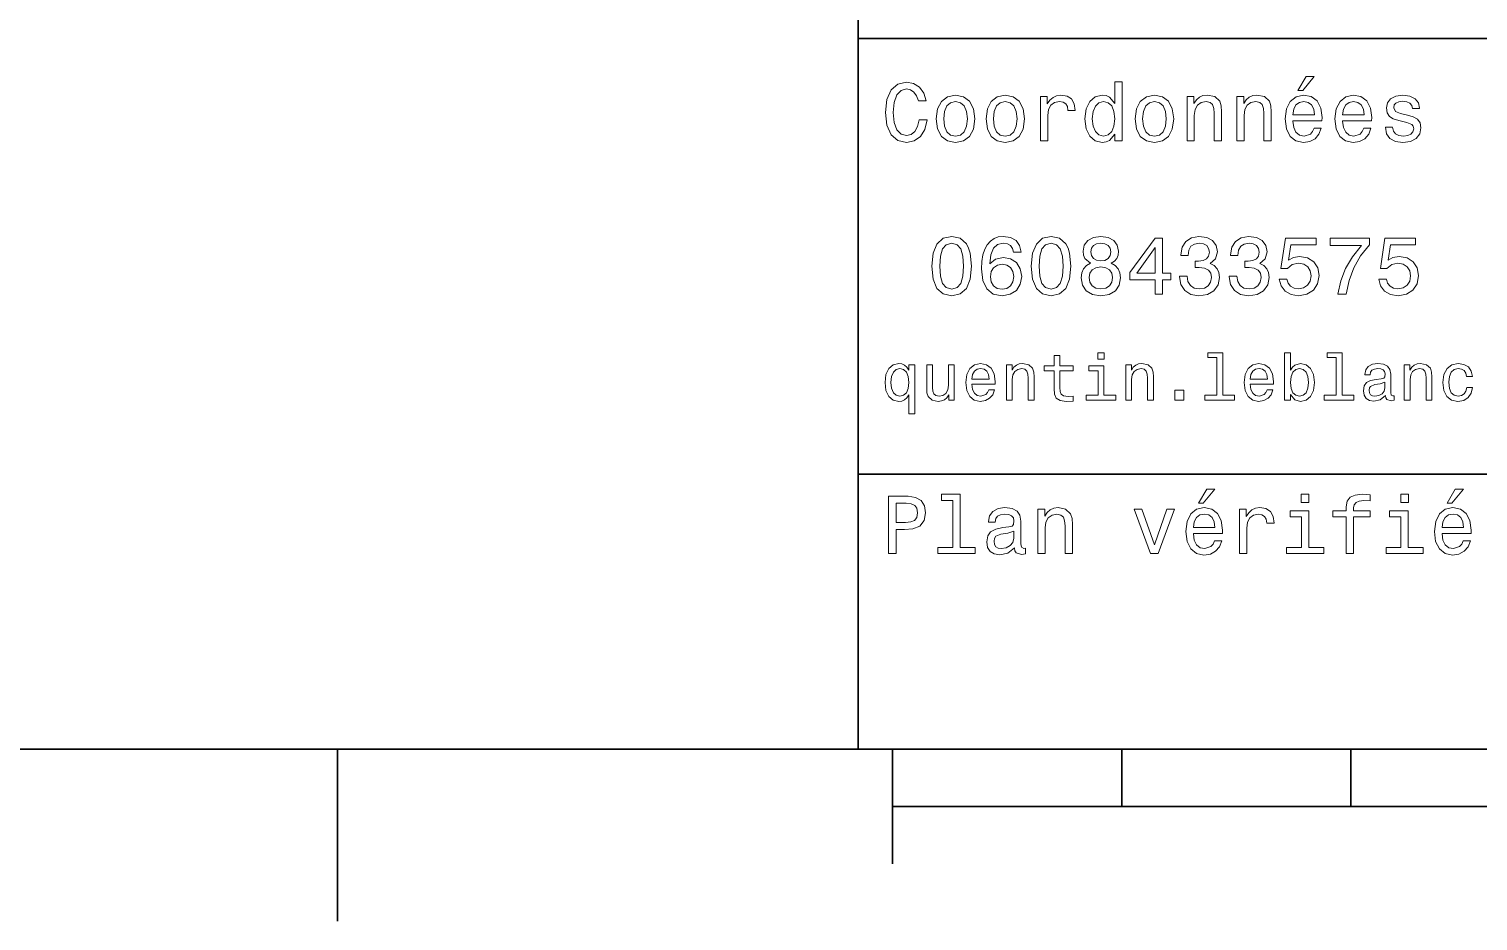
# Model space of a CAD drawing. Extents: x 0 to 297, y 0 to 210.
# Drawn here: x 60.8 to 124, y 2.5 to 41.4 of the extents above; entities that cross this region are included whole.
import ezdxf

# ---------------------------------------------------------------- set-up
doc = ezdxf.new("R2010")
doc.units = 0

msp = doc.modelspace()

# ---------------------------------------------------------------- linework, layer by layer
at = {"color": 7, "lineweight": 35}
for p, q in [((97, 10), (97, 70)), ((97, 41), (162, 41)), ((97, 22), (162, 22)), ((10, 10), (287, 10)), ((97, 10), (287, 10)), ((98.5, 7.5), (198.5, 7.5))]:
    msp.add_line(p, q, dxfattribs=at)
at = {"color": 7, "lineweight": 35, "ltscale": 0.1875}
msp.add_line((74.300003, 10), (74.300003, 2.5), dxfattribs=at)
at = {"color": 7, "lineweight": 35, "ltscale": 0.125}
msp.add_line((98.5, 10), (98.5, 5), dxfattribs=at)
at = {"color": 7, "lineweight": 35, "ltscale": 0.0625}
for p, q in [((108.5, 10), (108.5, 7.5)), ((118.5, 10), (118.5, 7.5))]:
    msp.add_line(p, q, dxfattribs=at)
at = {"color": 7, "lineweight": 13}
for points in [[(116.184441, 38.728386), (116.396973, 38.728386), (116.897697, 39.340778), (116.54467, 39.340778)], [(99.66787, 37.460373), (99.595818, 37.15778), (99.476944, 36.941643), (99.311241, 36.808357), (99.116714, 36.765129), (98.882568, 36.829971), (98.698845, 37.024494), (98.57637, 37.341499), (98.536743, 37.780979), (98.57637, 38.216858), (98.695244, 38.537464), (98.87896, 38.731987), (99.116714, 38.80043), (99.289627, 38.764408), (99.437317, 38.663544), (99.552597, 38.501442), (99.631844, 38.278099), (99.97406, 38.278099), (99.865997, 38.620316), (99.678673, 38.879681), (99.422913, 39.041786), (99.116714, 39.099422), (98.734871, 39.009365), (98.443085, 38.757202), (98.25576, 38.342937), (98.190926, 37.780979), (98.25576, 37.219021), (98.443085, 36.804756), (98.734871, 36.548992), (99.116714, 36.462536), (99.451729, 36.530979), (99.721901, 36.721901), (99.912827, 37.035301), (100.013687, 37.460373)], [(108.201729, 36.829971), (108.201729, 36.530979), (108.51873, 36.530979), (108.51873, 39.117435), (108.20533, 39.117435), (108.20533, 38.170029), (107.963974, 38.443802), (107.816284, 38.508644), (107.646973, 38.533859), (107.340775, 38.461815), (107.103027, 38.260086), (106.948128, 37.935879), (106.894089, 37.5), (106.948128, 37.064121), (107.103027, 36.736309), (107.340775, 36.530979), (107.646973, 36.462536), (107.816284, 36.487751), (107.967575, 36.552593)], [(100.413544, 37.496399), (100.471184, 37.056915), (100.636887, 36.732708), (100.899857, 36.530979), (101.252884, 36.462536), (101.602303, 36.530979), (101.865273, 36.729107), (102.030983, 37.053314), (102.092216, 37.496399), (102.030983, 37.935879), (101.865273, 38.263687), (101.602303, 38.461815), (101.252884, 38.533859), (100.899857, 38.461815), (100.636887, 38.260086), (100.471184, 37.935879)], [(100.737755, 37.5), (100.770172, 37.824207), (100.87104, 38.058357), (101.033142, 38.20245), (101.252884, 38.25288), (101.469017, 38.20245), (101.631126, 38.061958), (101.731987, 37.824207), (101.768013, 37.5), (101.731987, 37.172188), (101.631126, 36.934437), (101.469017, 36.790344), (101.252884, 36.743515), (101.033142, 36.790344), (100.87104, 36.934437), (100.770172, 37.172188)], [(102.58213, 37.496399), (102.639771, 37.056915), (102.805473, 36.732708), (103.068443, 36.530979), (103.421471, 36.462536), (103.770897, 36.530979), (104.033859, 36.729107), (104.19957, 37.053314), (104.260803, 37.496399), (104.19957, 37.935879), (104.033859, 38.263687), (103.770897, 38.461815), (103.421471, 38.533859), (103.068443, 38.461815), (102.805473, 38.260086), (102.639771, 37.935879)], [(102.906342, 37.5), (102.938759, 37.824207), (103.039627, 38.058357), (103.201729, 38.20245), (103.421471, 38.25288), (103.637611, 38.20245), (103.799713, 38.061958), (103.900574, 37.824207), (103.9366, 37.5), (103.900574, 37.172188), (103.799713, 36.934437), (103.637611, 36.790344), (103.421471, 36.743515), (103.201729, 36.790344), (103.039627, 36.934437), (102.938759, 37.172188)], [(104.963257, 36.530979), (105.280258, 36.530979), (105.280258, 37.636887), (105.312683, 37.903458), (105.409943, 38.094379), (105.568443, 38.209652), (105.780983, 38.249279), (105.939484, 38.224064), (106.058357, 38.152016), (106.130402, 38.029537), (106.155617, 37.863831), (106.476227, 37.863831), (106.432999, 38.155621), (106.314117, 38.364552), (106.115997, 38.490635), (105.845825, 38.533859), (105.662102, 38.505043), (105.503601, 38.432995), (105.363113, 38.310516), (105.251442, 38.144814), (105.251442, 38.465416), (104.963257, 38.465416)], [(107.701012, 38.249279), (107.909943, 38.198845), (108.068443, 38.058357), (108.162102, 37.824207), (108.198128, 37.5), (108.162102, 37.172188), (108.068443, 36.938038), (107.909943, 36.793949), (107.701012, 36.747116), (107.502884, 36.793949), (107.351585, 36.938038), (107.250717, 37.175793), (107.2183, 37.5), (107.250717, 37.820606), (107.351585, 38.054756), (107.502884, 38.198845)], [(109.087898, 37.496399), (109.145531, 37.056915), (109.311241, 36.732708), (109.574203, 36.530979), (109.927231, 36.462536), (110.276657, 36.530979), (110.539627, 36.729107), (110.70533, 37.053314), (110.766571, 37.496399), (110.70533, 37.935879), (110.539627, 38.263687), (110.276657, 38.461815), (109.927231, 38.533859), (109.574203, 38.461815), (109.311241, 38.260086), (109.145531, 37.935879)], [(109.412102, 37.5), (109.444527, 37.824207), (109.545387, 38.058357), (109.707489, 38.20245), (109.927231, 38.25288), (110.143372, 38.20245), (110.305473, 38.061958), (110.406342, 37.824207), (110.44236, 37.5), (110.406342, 37.172188), (110.305473, 36.934437), (110.143372, 36.790344), (109.927231, 36.743515), (109.707489, 36.790344), (109.545387, 36.934437), (109.444527, 37.172188)], [(111.350143, 36.530979), (111.667145, 36.530979), (111.667145, 37.647694), (111.69957, 37.903458), (111.804031, 38.090778), (111.966141, 38.206051), (112.182274, 38.249279), (112.355186, 38.213257), (112.463257, 38.115993), (112.517288, 37.953888), (112.535301, 37.737751), (112.535301, 36.530979), (112.852303, 36.530979), (112.852303, 37.802593), (112.837898, 38.058357), (112.773056, 38.270893), (112.560516, 38.465416), (112.229103, 38.533859), (112.045387, 38.508644), (111.890488, 38.440201), (111.757202, 38.324928), (111.65274, 38.170029), (111.65274, 38.465416), (111.350143, 38.465416)], [(113.51873, 36.530979), (113.835732, 36.530979), (113.835732, 37.647694), (113.868156, 37.903458), (113.972626, 38.090778), (114.134727, 38.206051), (114.350861, 38.249279), (114.523773, 38.213257), (114.631844, 38.115993), (114.685883, 37.953888), (114.703888, 37.737751), (114.703888, 36.530979), (115.020889, 36.530979), (115.020889, 37.802593), (115.006485, 38.058357), (114.941643, 38.270893), (114.729111, 38.465416), (114.39769, 38.533859), (114.213974, 38.508644), (114.059082, 38.440201), (113.925789, 38.324928), (113.821327, 38.170029), (113.821327, 38.465416), (113.51873, 38.465416)], [(115.964699, 37.406338), (117.232712, 37.406338), (117.236313, 37.554035), (117.178673, 37.9683), (117.020172, 38.278099), (116.768013, 38.465416), (116.432999, 38.533859), (116.105186, 38.461815), (115.853027, 38.260086), (115.690918, 37.932278), (115.633286, 37.5), (115.687317, 37.056915), (115.849426, 36.732708), (116.097984, 36.530979), (116.422188, 36.462536), (116.703171, 36.509365), (116.933716, 36.631844), (117.103027, 36.826366), (117.200287, 37.085735), (116.886887, 37.085735), (116.822044, 36.941643), (116.728386, 36.833572), (116.461815, 36.747116), (116.256485, 36.786743), (116.101585, 36.912823), (116.000717, 37.118156), (115.964699, 37.395531)], [(115.964699, 37.672909), (116.004318, 37.921471), (116.101585, 38.105186), (116.249283, 38.216858), (116.443802, 38.256485), (116.634727, 38.216858), (116.782425, 38.105186), (116.872482, 37.921471), (116.9049, 37.672909)], [(118.133286, 37.406338), (119.401299, 37.406338), (119.4049, 37.554035), (119.34726, 37.9683), (119.188766, 38.278099), (118.9366, 38.465416), (118.601585, 38.533859), (118.273773, 38.461815), (118.021614, 38.260086), (117.859512, 37.932278), (117.801872, 37.5), (117.855911, 37.056915), (118.018013, 36.732708), (118.266571, 36.530979), (118.590775, 36.462536), (118.871758, 36.509365), (119.10231, 36.631844), (119.271614, 36.826366), (119.368881, 37.085735), (119.055481, 37.085735), (118.990631, 36.941643), (118.896973, 36.833572), (118.630402, 36.747116), (118.425072, 36.786743), (118.270172, 36.912823), (118.169312, 37.118156), (118.133286, 37.395531)], [(118.133286, 37.672909), (118.172913, 37.921471), (118.270172, 38.105186), (118.41787, 38.216858), (118.612396, 38.256485), (118.803314, 38.216858), (118.951012, 38.105186), (119.041069, 37.921471), (119.073486, 37.672909)], [(120.971901, 37.658501), (120.66571, 37.730545), (120.438766, 37.8134), (120.363113, 37.982708), (120.384727, 38.101585), (120.460373, 38.188038), (120.582855, 38.242073), (120.759369, 38.263687), (120.92868, 38.242073), (121.061966, 38.177231), (121.148415, 38.079971), (121.184441, 37.950287), (121.49424, 37.950287), (121.49424, 37.957493), (121.440201, 38.191643), (121.292511, 38.375359), (121.061966, 38.490635), (120.759369, 38.533859), (120.453171, 38.490635), (120.229828, 38.371758), (120.08934, 38.195244), (120.046112, 37.971901), (120.078529, 37.755764), (120.179398, 37.604465), (120.3451, 37.496399), (120.586456, 37.42075), (120.939484, 37.334293), (121.155624, 37.244236), (121.213257, 37.172188), (121.234871, 37.064121), (121.202454, 36.930836), (121.115997, 36.829971), (120.97551, 36.765129), (120.788185, 36.743515), (120.590057, 36.765129), (120.445969, 36.840778), (120.348709, 36.963257), (120.309082, 37.132565), (120.002884, 37.132565), (120.053314, 36.844379), (120.201012, 36.635445), (120.435158, 36.509365), (120.759369, 36.462536), (121.097984, 36.509365), (121.346542, 36.635445), (121.497841, 36.837173), (121.551872, 37.100143), (121.512253, 37.327087), (121.400574, 37.481987), (121.216858, 37.582851)], [(100.216141, 31.071325), (100.270172, 30.505762), (100.439484, 30.102304), (100.709656, 29.857347), (101.084297, 29.778097), (101.45533, 29.857347), (101.725502, 30.102304), (101.891212, 30.505762), (101.948845, 31.071325), (101.891212, 31.633286), (101.822769, 31.856628), (101.725502, 32.040344), (101.45533, 32.285301), (101.084297, 32.368156), (100.709656, 32.285301), (100.439484, 32.036743), (100.270172, 31.633286)], [(104.117432, 31.676512), (104.048988, 31.9683), (103.890488, 32.184437), (103.645531, 32.321323), (103.328529, 32.368156), (103.115997, 32.342937), (102.932274, 32.274494), (102.770172, 32.162823), (102.633286, 32.004322), (102.525215, 31.806194), (102.445969, 31.56484), (102.395531, 31.280258), (102.381126, 30.959654), (102.438759, 30.448126), (102.615273, 30.077089), (102.899857, 29.853746), (103.288902, 29.778097), (103.638329, 29.842939), (103.9049, 30.012247), (104.077812, 30.278818), (104.139046, 30.617435), (104.077812, 30.959654), (103.912102, 31.222622), (103.656342, 31.388329), (103.33934, 31.445965), (102.997116, 31.373919), (102.741356, 31.168587), (102.795387, 31.56484), (102.91066, 31.849422), (103.087173, 32.01873), (103.33213, 32.076366), (103.512245, 32.04755), (103.649132, 31.971901), (103.739197, 31.845821), (103.786026, 31.676512)], [(104.553314, 31.071325), (104.607346, 30.505762), (104.776657, 30.102304), (105.046829, 29.857347), (105.421471, 29.778097), (105.792511, 29.857347), (106.062683, 30.102304), (106.228386, 30.505762), (106.286026, 31.071325), (106.228386, 31.633286), (106.159943, 31.856628), (106.062683, 32.040344), (105.792511, 32.285301), (105.421471, 32.368156), (105.046829, 32.285301), (104.776657, 32.036743), (104.607346, 31.633286)], [(107.143372, 31.197405), (106.959656, 31.09654), (106.833572, 30.956051), (106.754326, 30.779539), (106.729111, 30.567001), (106.786743, 30.246397), (106.952454, 29.997837), (107.222626, 29.839336), (107.590057, 29.778097), (107.953888, 29.839336), (108.22406, 29.997837), (108.389771, 30.246397), (108.451012, 30.567001), (108.422188, 30.779539), (108.346542, 30.956051), (108.216858, 31.09654), (108.036743, 31.197405), (108.180832, 31.283861), (108.2817, 31.402737), (108.342941, 31.546829), (108.364555, 31.723343), (108.306915, 31.979107), (108.155617, 32.184437), (107.91066, 32.317722), (107.590057, 32.368156), (107.265854, 32.317722), (107.020897, 32.184437), (106.865997, 31.979107), (106.811958, 31.723343), (106.829971, 31.546829), (106.891212, 31.402737)], [(109.956772, 29.850143), (110.280983, 29.850143), (110.280983, 30.46974), (110.637611, 30.46974), (110.637611, 30.757925), (110.280983, 30.757925), (110.280983, 32.296108), (109.953171, 32.296108), (108.85807, 30.786743), (108.85807, 30.46974), (109.956772, 30.46974)], [(111.019455, 30.635447), (111.019455, 30.610229), (111.077087, 30.264408), (111.246399, 30.005043), (111.51297, 29.839336), (111.865997, 29.778097), (112.240631, 29.839336), (112.521614, 29.997837), (112.701729, 30.25), (112.766571, 30.574207), (112.737755, 30.786743), (112.658501, 30.959654), (112.528816, 31.092939), (112.355911, 31.190201), (112.590057, 31.384726), (112.672913, 31.694523), (112.618874, 31.975504), (112.463974, 32.188038), (112.211815, 32.321323), (111.865997, 32.368156), (111.541786, 32.310516), (111.293228, 32.152016), (111.131126, 31.899855), (111.077087, 31.56484), (111.077087, 31.539625), (111.397697, 31.539625), (111.426514, 31.770172), (111.520172, 31.935879), (111.671471, 32.036743), (111.884003, 32.072765), (112.071327, 32.043949), (112.208214, 31.9683), (112.291069, 31.845821), (112.323486, 31.680115), (112.291069, 31.503601), (112.204613, 31.384726), (112.053314, 31.312679), (111.847984, 31.291065), (111.707489, 31.294668), (111.707489, 31.010086), (111.884003, 31.01729), (112.110947, 30.984869), (112.280258, 30.898415), (112.381126, 30.757925), (112.417145, 30.574207), (112.377518, 30.365273), (112.273056, 30.210375), (112.107346, 30.113111), (111.887604, 30.08069), (111.66066, 30.116714), (111.494957, 30.224783), (111.390488, 30.397694), (111.350861, 30.635447)], [(113.188042, 30.635447), (113.188042, 30.610229), (113.245674, 30.264408), (113.414986, 30.005043), (113.681557, 29.839336), (114.034584, 29.778097), (114.409225, 29.839336), (114.690201, 29.997837), (114.870316, 30.25), (114.935158, 30.574207), (114.906342, 30.786743), (114.827087, 30.959654), (114.697403, 31.092939), (114.524498, 31.190201), (114.758644, 31.384726), (114.841499, 31.694523), (114.78746, 31.975504), (114.632568, 32.188038), (114.380402, 32.321323), (114.034584, 32.368156), (113.710373, 32.310516), (113.461815, 32.152016), (113.299713, 31.899855), (113.245674, 31.56484), (113.245674, 31.539625), (113.566284, 31.539625), (113.5951, 31.770172), (113.688759, 31.935879), (113.840057, 32.036743), (114.052597, 32.072765), (114.239914, 32.043949), (114.376801, 31.9683), (114.459656, 31.845821), (114.492073, 31.680115), (114.459656, 31.503601), (114.373199, 31.384726), (114.221901, 31.312679), (114.016571, 31.291065), (113.876083, 31.294668), (113.876083, 31.010086), (114.052597, 31.01729), (114.279541, 30.984869), (114.448845, 30.898415), (114.549713, 30.757925), (114.585732, 30.574207), (114.546112, 30.365273), (114.441643, 30.210375), (114.27594, 30.113111), (114.056198, 30.08069), (113.829254, 30.116714), (113.663544, 30.224783), (113.559074, 30.397694), (113.519455, 30.635447)], [(115.371033, 30.502161), (115.450287, 30.206772), (115.626801, 29.976225), (115.886169, 29.832132), (116.217575, 29.778097), (116.581413, 29.842939), (116.865997, 30.019451), (117.046112, 30.300432), (117.114555, 30.660662), (117.053314, 30.995676), (116.880402, 31.258644), (116.610229, 31.427954), (116.260803, 31.489193), (115.990631, 31.445965), (115.7817, 31.327089), (115.882568, 32.000721), (116.977661, 32.000721), (116.977661, 32.296108), (115.641212, 32.296108), (115.443085, 30.970461), (115.73127, 30.970461), (115.940201, 31.139769), (116.206772, 31.201008), (116.437317, 31.161383), (116.613831, 31.046108), (116.725502, 30.869596), (116.765129, 30.642651), (116.725502, 30.415705), (116.610229, 30.239193), (116.433716, 30.127522), (116.206772, 30.087896), (116.015854, 30.113111), (115.868156, 30.195965), (115.760086, 30.325647), (115.706055, 30.502161)], [(117.932281, 29.850143), (118.296112, 29.850143), (118.414986, 30.444523), (118.623917, 30.999279), (118.919312, 31.514408), (119.304756, 31.997118), (119.304756, 32.296108), (117.590057, 32.296108), (117.590057, 31.9683), (118.958939, 31.9683), (118.562683, 31.481987), (118.263687, 30.974062), (118.054756, 30.433718)], [(119.708214, 30.502161), (119.78746, 30.206772), (119.963974, 29.976225), (120.223343, 29.832132), (120.554756, 29.778097), (120.918587, 29.842939), (121.203171, 30.019451), (121.383286, 30.300432), (121.451729, 30.660662), (121.390488, 30.995676), (121.217583, 31.258644), (120.947403, 31.427954), (120.597984, 31.489193), (120.327812, 31.445965), (120.118881, 31.327089), (120.219742, 32.000721), (121.314842, 32.000721), (121.314842, 32.296108), (119.978386, 32.296108), (119.780258, 30.970461), (120.068443, 30.970461), (120.277374, 31.139769), (120.543945, 31.201008), (120.774498, 31.161383), (120.951012, 31.046108), (121.062683, 30.869596), (121.10231, 30.642651), (121.062683, 30.415705), (120.947403, 30.239193), (120.770897, 30.127522), (120.543945, 30.087896), (120.353027, 30.113111), (120.20533, 30.195965), (120.09726, 30.325647), (120.043228, 30.502161)], [(100.561958, 31.071325), (100.590775, 31.507204), (100.680832, 31.820604), (100.842941, 32.004322), (101.084297, 32.069164), (101.322044, 32.004322), (101.484146, 31.820604), (101.574211, 31.507204), (101.603027, 31.071325), (101.574211, 30.631844), (101.484146, 30.318443), (101.322044, 30.134726), (101.084297, 30.073486), (100.842941, 30.134726), (100.680832, 30.318443), (100.590775, 30.631844)], [(104.899139, 31.071325), (104.927956, 31.507204), (105.018013, 31.820604), (105.180115, 32.004322), (105.421471, 32.069164), (105.659225, 32.004322), (105.821327, 31.820604), (105.911385, 31.507204), (105.940201, 31.071325), (105.911385, 30.631844), (105.821327, 30.318443), (105.659225, 30.134726), (105.421471, 30.073486), (105.180115, 30.134726), (105.018013, 30.318443), (104.927956, 30.631844)], [(107.154182, 31.694523), (107.182999, 31.853025), (107.269455, 31.975504), (107.406342, 32.051151), (107.590057, 32.079971), (107.770172, 32.051151), (107.907059, 31.975504), (107.993515, 31.853025), (108.02594, 31.694523), (107.993515, 31.532419), (107.907059, 31.40634), (107.770172, 31.323486), (107.590057, 31.298271), (107.406342, 31.327089), (107.269455, 31.40634), (107.182999, 31.532419)], [(109.16066, 30.757925), (109.956772, 31.878241), (109.956772, 30.757925)], [(103.789627, 30.613832), (103.75, 30.386887), (103.649132, 30.213976), (103.48703, 30.098703), (103.285301, 30.062679), (103.072769, 30.098703), (102.91066, 30.210375), (102.806198, 30.383286), (102.773773, 30.610229), (102.809799, 30.833572), (102.91066, 31.002882), (103.07637, 31.11095), (103.299713, 31.150576), (103.49424, 31.11095), (103.649132, 31.006483), (103.75, 30.837175)], [(107.074928, 30.574207), (107.107346, 30.765129), (107.211815, 30.909222), (107.373917, 31.002882), (107.590057, 31.035301), (107.802597, 31.002882), (107.964699, 30.909222), (108.069168, 30.765129), (108.105186, 30.574207), (108.069168, 30.368876), (107.964699, 30.213976), (107.802597, 30.113111), (107.590057, 30.08069), (107.373917, 30.113111), (107.211815, 30.213976), (107.107346, 30.368876)], [(107.729111, 27.293949), (107.461098, 27.293949), (107.461098, 27.005764), (107.729111, 27.005764)], [(112.654175, 27.080692), (112.654175, 25.438042), (112.132561, 25.438042), (112.132561, 25.224785), (113.426514, 25.224785), (113.426514, 25.438042), (112.907776, 25.438042), (112.907776, 27.293949), (112.256485, 27.293949), (112.256485, 27.080692)], [(115.858788, 25.463978), (116.046112, 25.242075), (116.302589, 25.170031), (116.544662, 25.224785), (116.737747, 25.38905), (116.858788, 25.651299), (116.9049, 26), (116.858788, 26.348703), (116.734871, 26.60807), (116.544662, 26.769453), (116.302589, 26.827091), (116.048988, 26.752163), (115.945244, 26.659943), (115.858788, 26.536024), (115.858788, 27.293949), (115.605186, 27.293949), (115.605186, 25.224785), (115.858788, 25.224785)], [(117.858788, 27.080692), (117.858788, 25.438042), (117.337173, 25.438042), (117.337173, 25.224785), (118.631119, 25.224785), (118.631119, 25.438042), (118.112389, 25.438042), (118.112389, 27.293949), (117.46109, 27.293949), (117.46109, 27.080692)], [(99.221901, 26.533142), (99.132568, 26.662825), (99.0317, 26.755045), (98.913544, 26.806917), (98.778099, 26.827091), (98.533142, 26.769453), (98.342941, 26.60807), (98.219017, 26.348703), (98.175789, 26), (98.219017, 25.648417), (98.342941, 25.38905), (98.533142, 25.224785), (98.778099, 25.170031), (98.913544, 25.187321), (99.028816, 25.236313), (99.129684, 25.325649), (99.221901, 25.461096), (99.221901, 24.62536), (99.475502, 24.62536), (99.475502, 26.772335), (99.221901, 26.772335)], [(98.435158, 26), (98.461098, 26.256485), (98.541786, 26.443806), (98.662827, 26.559078), (98.821327, 26.599424), (98.988472, 26.559078), (99.115273, 26.446688), (99.190201, 26.259367), (99.219017, 26), (99.190201, 25.737753), (99.115273, 25.550434), (98.988472, 25.43516), (98.821327, 25.397696), (98.662827, 25.43516), (98.541786, 25.550434), (98.461098, 25.740635)], [(101.198845, 26.772335), (100.945244, 26.772335), (100.945244, 25.878963), (100.916428, 25.671471), (100.832855, 25.521614), (100.703171, 25.429396), (100.533142, 25.400578), (100.397697, 25.423632), (100.311241, 25.492796), (100.262245, 25.610952), (100.250717, 25.778099), (100.250717, 26.772335), (99.997116, 26.772335), (99.997116, 25.755045), (100.00576, 25.550434), (100.060516, 25.380404), (100.227669, 25.224785), (100.495674, 25.170031), (100.639771, 25.190203), (100.763687, 25.242075), (100.870316, 25.331413), (100.956772, 25.461096), (100.956772, 25.224785), (101.198845, 25.224785)], [(101.96254, 25.925074), (102.976944, 25.925074), (102.979828, 26.043228), (102.933716, 26.374641), (102.806915, 26.622478), (102.605186, 26.772335), (102.337173, 26.827091), (102.074928, 26.769453), (101.873199, 26.60807), (101.743515, 26.345821), (101.697403, 26), (101.740631, 25.645535), (101.870316, 25.386168), (102.069168, 25.224785), (102.328529, 25.170031), (102.553314, 25.207495), (102.737755, 25.305477), (102.873199, 25.461096), (102.951012, 25.668589), (102.700287, 25.668589), (102.648415, 25.553314), (102.573486, 25.46686), (102.360229, 25.397696), (102.195969, 25.429396), (102.072044, 25.53026), (101.991356, 25.694525), (101.96254, 25.916428)], [(101.96254, 26.138329), (101.99424, 26.337177), (102.072044, 26.48415), (102.190201, 26.573488), (102.345825, 26.605188), (102.498558, 26.573488), (102.616714, 26.48415), (102.688759, 26.337177), (102.714699, 26.138329)], [(103.475502, 25.224785), (103.729103, 25.224785), (103.729103, 26.118156), (103.755043, 26.322767), (103.838615, 26.472624), (103.9683, 26.564842), (104.141212, 26.599424), (104.279541, 26.570606), (104.365997, 26.492796), (104.409225, 26.363113), (104.42363, 26.190203), (104.42363, 25.224785), (104.677231, 25.224785), (104.677231, 26.242077), (104.665703, 26.446688), (104.613831, 26.616716), (104.443802, 26.772335), (104.178673, 26.827091), (104.0317, 26.806917), (103.907784, 26.752163), (103.801155, 26.659943), (103.717575, 26.536024), (103.717575, 26.772335), (103.475502, 26.772335)], [(105.55043, 26.504324), (105.55043, 25.729107), (105.567726, 25.478388), (105.648415, 25.305477), (105.809799, 25.204613), (106.083572, 25.170031), (106.383286, 25.184439), (106.383286, 25.40346), (106.164261, 25.386168), (105.965416, 25.409224), (105.858788, 25.48127), (105.812683, 25.602306), (105.804031, 25.772335), (105.804031, 26.504324), (106.383286, 26.504324), (106.383286, 26.720463), (105.804031, 26.720463), (105.804031, 27.172913), (105.55043, 27.172913), (105.55043, 26.720463), (105.112389, 26.720463), (105.112389, 26.504324)], [(107.720459, 25.438042), (107.720459, 26.720463), (107.069168, 26.720463), (107.069168, 26.504324), (107.466858, 26.504324), (107.466858, 25.438042), (106.948128, 25.438042), (106.948128, 25.224785), (108.244957, 25.224785), (108.244957, 25.438042)], [(108.680115, 25.224785), (108.933716, 25.224785), (108.933716, 26.118156), (108.959656, 26.322767), (109.043228, 26.472624), (109.172913, 26.564842), (109.345825, 26.599424), (109.484146, 26.570606), (109.570602, 26.492796), (109.613831, 26.363113), (109.628242, 26.190203), (109.628242, 25.224785), (109.881844, 25.224785), (109.881844, 26.242077), (109.870316, 26.446688), (109.818443, 26.616716), (109.648415, 26.772335), (109.383286, 26.827091), (109.236313, 26.806917), (109.112389, 26.752163), (109.00576, 26.659943), (108.922188, 26.536024), (108.922188, 26.772335), (108.680115, 26.772335)], [(114.106628, 25.925074), (115.121033, 25.925074), (115.123917, 26.043228), (115.077805, 26.374641), (114.951004, 26.622478), (114.749283, 26.772335), (114.481262, 26.827091), (114.219017, 26.769453), (114.017288, 26.60807), (113.887604, 26.345821), (113.841499, 26), (113.884727, 25.645535), (114.014404, 25.386168), (114.213257, 25.224785), (114.472626, 25.170031), (114.697403, 25.207495), (114.881844, 25.305477), (115.017288, 25.461096), (115.0951, 25.668589), (114.844376, 25.668589), (114.792503, 25.553314), (114.717575, 25.46686), (114.504318, 25.397696), (114.340057, 25.429396), (114.216141, 25.53026), (114.135445, 25.694525), (114.106628, 25.916428)], [(114.106628, 26.138329), (114.138329, 26.337177), (114.216141, 26.48415), (114.33429, 26.573488), (114.489914, 26.605188), (114.642654, 26.573488), (114.760803, 26.48415), (114.832855, 26.337177), (114.858788, 26.138329)], [(116.645531, 26), (116.616714, 25.740635), (116.538902, 25.550434), (116.414986, 25.43516), (116.259369, 25.397696), (116.08934, 25.43516), (115.965416, 25.550434), (115.887604, 25.737753), (115.861671, 26), (115.887604, 26.259367), (115.965416, 26.446688), (116.08934, 26.559078), (116.259369, 26.599424), (116.414986, 26.559078), (116.538902, 26.443806), (116.616714, 26.256485)], [(120.008644, 25.426514), (120.008644, 25.417868), (120.023056, 25.319885), (120.066284, 25.250721), (120.247841, 25.195967), (120.389046, 25.219021), (120.389046, 25.414986), (120.328529, 25.406342), (120.247841, 25.443806), (120.233429, 25.559078), (120.233429, 26.360231), (120.198845, 26.564842), (120.097984, 26.708935), (119.922188, 26.795389), (119.674347, 26.827091), (119.432274, 26.792507), (119.253601, 26.694525), (119.141212, 26.541788), (119.103745, 26.340059), (119.103745, 26.322767), (119.331413, 26.322767), (119.351585, 26.443806), (119.414986, 26.53026), (119.51873, 26.582134), (119.665703, 26.602306), (119.806915, 26.587896), (119.907776, 26.54467), (119.9683, 26.469742), (119.988472, 26.365995), (119.976944, 26.244957), (119.930832, 26.184439), (119.815559, 26.155621), (119.599426, 26.132566), (119.351585, 26.080692), (119.175797, 25.988474), (119.072044, 25.844381), (119.040344, 25.631124), (119.069168, 25.440924), (119.158501, 25.299713), (119.302597, 25.210375), (119.501442, 25.178675), (119.769455, 25.239195)], [(120.824203, 25.224785), (121.077812, 25.224785), (121.077812, 26.118156), (121.103745, 26.322767), (121.187317, 26.472624), (121.317001, 26.564842), (121.489914, 26.599424), (121.628242, 26.570606), (121.714699, 26.492796), (121.757927, 26.363113), (121.772339, 26.190203), (121.772339, 25.224785), (122.02594, 25.224785), (122.02594, 26.242077), (122.014412, 26.446688), (121.96254, 26.616716), (121.792511, 26.772335), (121.527374, 26.827091), (121.380402, 26.806917), (121.256485, 26.752163), (121.149857, 26.659943), (121.066284, 26.536024), (121.066284, 26.772335), (120.824203, 26.772335)], [(123.54467, 26.259367), (123.795387, 26.259367), (123.743515, 26.489914), (123.619598, 26.671471), (123.426514, 26.783863), (123.175797, 26.827091), (122.899139, 26.769453), (122.688759, 26.60807), (122.556198, 26.345821), (122.510086, 25.994238), (122.553314, 25.645535), (122.682999, 25.386168), (122.887611, 25.224785), (123.167145, 25.170031), (123.414986, 25.213257), (123.60807, 25.334295), (123.740631, 25.524496), (123.798271, 25.778099), (123.556198, 25.778099), (123.51297, 25.616716), (123.432281, 25.495678), (123.317001, 25.42075), (123.175797, 25.397696), (123, 25.43516), (122.873199, 25.550434), (122.795387, 25.737753), (122.769455, 26.002882), (122.795387, 26.262249), (122.876083, 26.449568), (123.005768, 26.564842), (123.175797, 26.605188), (123.325653, 26.579252), (123.438042, 26.51297), (123.51297, 26.40346)], [(119.979828, 25.766571), (119.945244, 25.616716), (119.853027, 25.501442), (119.714699, 25.426514), (119.54467, 25.400578), (119.435158, 25.414986), (119.357346, 25.461096), (119.308357, 25.541788), (119.293945, 25.654181), (119.305473, 25.755045), (119.351585, 25.827091), (119.536026, 25.907782), (119.769455, 25.942364), (119.979828, 26.011528)], [(110.812683, 25.224785), (111.210373, 25.224785), (111.210373, 25.654181), (110.812683, 25.654181)], [(98.324211, 18.530979), (98.655617, 18.530979), (98.655617, 19.586454), (99.023056, 19.586454), (99.394089, 19.604465), (99.689484, 19.730547), (99.880402, 19.975504), (99.945244, 20.310518), (99.894814, 20.620316), (99.750717, 20.847261), (99.51297, 20.98415), (99.188759, 21.030979), (98.324211, 21.030979)], [(101.137611, 20.850864), (101.137611, 18.79755), (100.485588, 18.79755), (100.485588, 18.530979), (102.103027, 18.530979), (102.103027, 18.79755), (101.454613, 18.79755), (101.454613, 21.117435), (100.640488, 21.117435), (100.640488, 20.850864)], [(111.84726, 20.728386), (112.059799, 20.728386), (112.560516, 21.340778), (112.207489, 21.340778)], [(116.667145, 21.117435), (116.33213, 21.117435), (116.33213, 20.757204), (116.667145, 20.757204)], [(118.295387, 20.130404), (118.295387, 18.530979), (118.612396, 18.530979), (118.612396, 20.130404), (119.332855, 20.130404), (119.332855, 20.400576), (118.612396, 20.400576), (118.612396, 20.519451), (118.637611, 20.663544), (118.720459, 20.760807), (118.860954, 20.818443), (119.062683, 20.840057), (119.332855, 20.825647), (119.332855, 21.099422), (118.990631, 21.117435), (118.680832, 21.085014), (118.464699, 20.987751), (118.335014, 20.818443), (118.295387, 20.577089), (118.295387, 20.400576), (117.715424, 20.400576), (117.715424, 20.130404)], [(121.004326, 21.117435), (120.669312, 21.117435), (120.669312, 20.757204), (121.004326, 20.757204)], [(122.690201, 20.728386), (122.90274, 20.728386), (123.403458, 21.340778), (123.05043, 21.340778)], [(99.098701, 20.724783), (99.314842, 20.703169), (99.473343, 20.634726), (99.567001, 20.508644), (99.599426, 20.310518), (99.5634, 20.101583), (99.466141, 19.975504), (99.30043, 19.910662), (99.073486, 19.892651), (98.655617, 19.892651), (98.655617, 20.724783)], [(103.824928, 18.78314), (103.824928, 18.772333), (103.842941, 18.649855), (103.896973, 18.5634), (104.123917, 18.494957), (104.30043, 18.523775), (104.30043, 18.768732), (104.224785, 18.757925), (104.123917, 18.804754), (104.105911, 18.948847), (104.105911, 19.950287), (104.062683, 20.206051), (103.9366, 20.386166), (103.716858, 20.494236), (103.407059, 20.533861), (103.104469, 20.490633), (102.881126, 20.368155), (102.740631, 20.177233), (102.693802, 19.925072), (102.693802, 19.903458), (102.978386, 19.903458), (103.003601, 20.054754), (103.082855, 20.162823), (103.21254, 20.227665), (103.396255, 20.252882), (103.572769, 20.234869), (103.698845, 20.180836), (103.774498, 20.087175), (103.799713, 19.957493), (103.785301, 19.806194), (103.727669, 19.730547), (103.583572, 19.694523), (103.3134, 19.665705), (103.003601, 19.600864), (102.783859, 19.48559), (102.654175, 19.305475), (102.614555, 19.038904), (102.650574, 18.801151), (102.762245, 18.62464), (102.94236, 18.512968), (103.190926, 18.473343), (103.52594, 18.54899)], [(104.844383, 18.530979), (105.161385, 18.530979), (105.161385, 19.647694), (105.193802, 19.903458), (105.298271, 20.090778), (105.460373, 20.206051), (105.676514, 20.249279), (105.849426, 20.213255), (105.957497, 20.115993), (106.011528, 19.95389), (106.029541, 19.737751), (106.029541, 18.530979), (106.346542, 18.530979), (106.346542, 19.802593), (106.33213, 20.058357), (106.267288, 20.270893), (106.054756, 20.465418), (105.723343, 20.533861), (105.539627, 20.508644), (105.384727, 20.440201), (105.251442, 20.324926), (105.146973, 20.170029), (105.146973, 20.465418), (104.844383, 20.465418)], [(109.761528, 18.530979), (110.096542, 18.530979), (110.802597, 20.465418), (110.474785, 20.465418), (109.930832, 18.905619), (109.376083, 20.465418), (109.04467, 20.465418)], [(111.627518, 19.40634), (112.895531, 19.40634), (112.899132, 19.554033), (112.841499, 19.9683), (112.682999, 20.278097), (112.430832, 20.465418), (112.095825, 20.533861), (111.768013, 20.461815), (111.515854, 20.260086), (111.353745, 19.932276), (111.296112, 19.5), (111.350143, 19.056915), (111.512245, 18.732708), (111.760803, 18.530979), (112.085014, 18.462536), (112.365997, 18.509365), (112.596542, 18.631844), (112.765854, 18.826368), (112.863113, 19.085733), (112.549713, 19.085733), (112.484871, 18.941643), (112.391212, 18.833572), (112.124641, 18.747118), (111.919312, 18.786743), (111.764412, 18.912823), (111.663544, 19.118155), (111.627518, 19.395533)], [(111.627518, 19.672911), (111.667145, 19.921469), (111.764412, 20.105186), (111.912102, 20.216858), (112.106628, 20.256483), (112.297546, 20.216858), (112.445244, 20.105186), (112.535301, 19.921469), (112.567726, 19.672911)], [(113.637604, 18.530979), (113.954613, 18.530979), (113.954613, 19.636887), (113.98703, 19.903458), (114.08429, 20.094379), (114.242798, 20.209654), (114.45533, 20.249279), (114.613831, 20.224062), (114.732712, 20.152016), (114.804756, 20.029537), (114.829971, 19.863832), (115.150574, 19.863832), (115.107346, 20.155619), (114.988472, 20.364553), (114.790344, 20.490633), (114.520172, 20.533861), (114.336456, 20.505043), (114.177956, 20.432997), (114.03746, 20.310518), (113.925789, 20.144812), (113.925789, 20.465418), (113.637604, 20.465418)], [(116.656342, 18.79755), (116.656342, 20.400576), (115.842216, 20.400576), (115.842216, 20.130404), (116.33934, 20.130404), (116.33934, 18.79755), (115.690918, 18.79755), (115.690918, 18.530979), (117.311958, 18.530979), (117.311958, 18.79755)], [(120.993515, 18.79755), (120.993515, 20.400576), (120.179398, 20.400576), (120.179398, 20.130404), (120.676514, 20.130404), (120.676514, 18.79755), (120.028099, 18.79755), (120.028099, 18.530979), (121.649139, 18.530979), (121.649139, 18.79755)], [(122.470459, 19.40634), (123.73848, 19.40634), (123.742081, 19.554033), (123.684441, 19.9683), (123.52594, 20.278097), (123.273773, 20.465418), (122.938766, 20.533861), (122.610954, 20.461815), (122.358795, 20.260086), (122.196686, 19.932276), (122.139053, 19.5), (122.193085, 19.056915), (122.355194, 18.732708), (122.603745, 18.530979), (122.927956, 18.462536), (123.208939, 18.509365), (123.439484, 18.631844), (123.608795, 18.826368), (123.706055, 19.085733), (123.392654, 19.085733), (123.327812, 18.941643), (123.234154, 18.833572), (122.967583, 18.747118), (122.762253, 18.786743), (122.607353, 18.912823), (122.506485, 19.118155), (122.470459, 19.395533)], [(122.470459, 19.672911), (122.510086, 19.921469), (122.607353, 20.105186), (122.755043, 20.216858), (122.94957, 20.256483), (123.140488, 20.216858), (123.288185, 20.105186), (123.378242, 19.921469), (123.410667, 19.672911)], [(103.788902, 19.208212), (103.745674, 19.020893), (103.630402, 18.876801), (103.457489, 18.78314), (103.244957, 18.750719), (103.10807, 18.768732), (103.010803, 18.826368), (102.94957, 18.927233), (102.931557, 19.067722), (102.945969, 19.193804), (103.003601, 19.283861), (103.234146, 19.384726), (103.52594, 19.427954), (103.788902, 19.514408)]]:
    msp.add_lwpolyline(points, close=True, dxfattribs=at)

doc.saveas('drawing.dxf')
